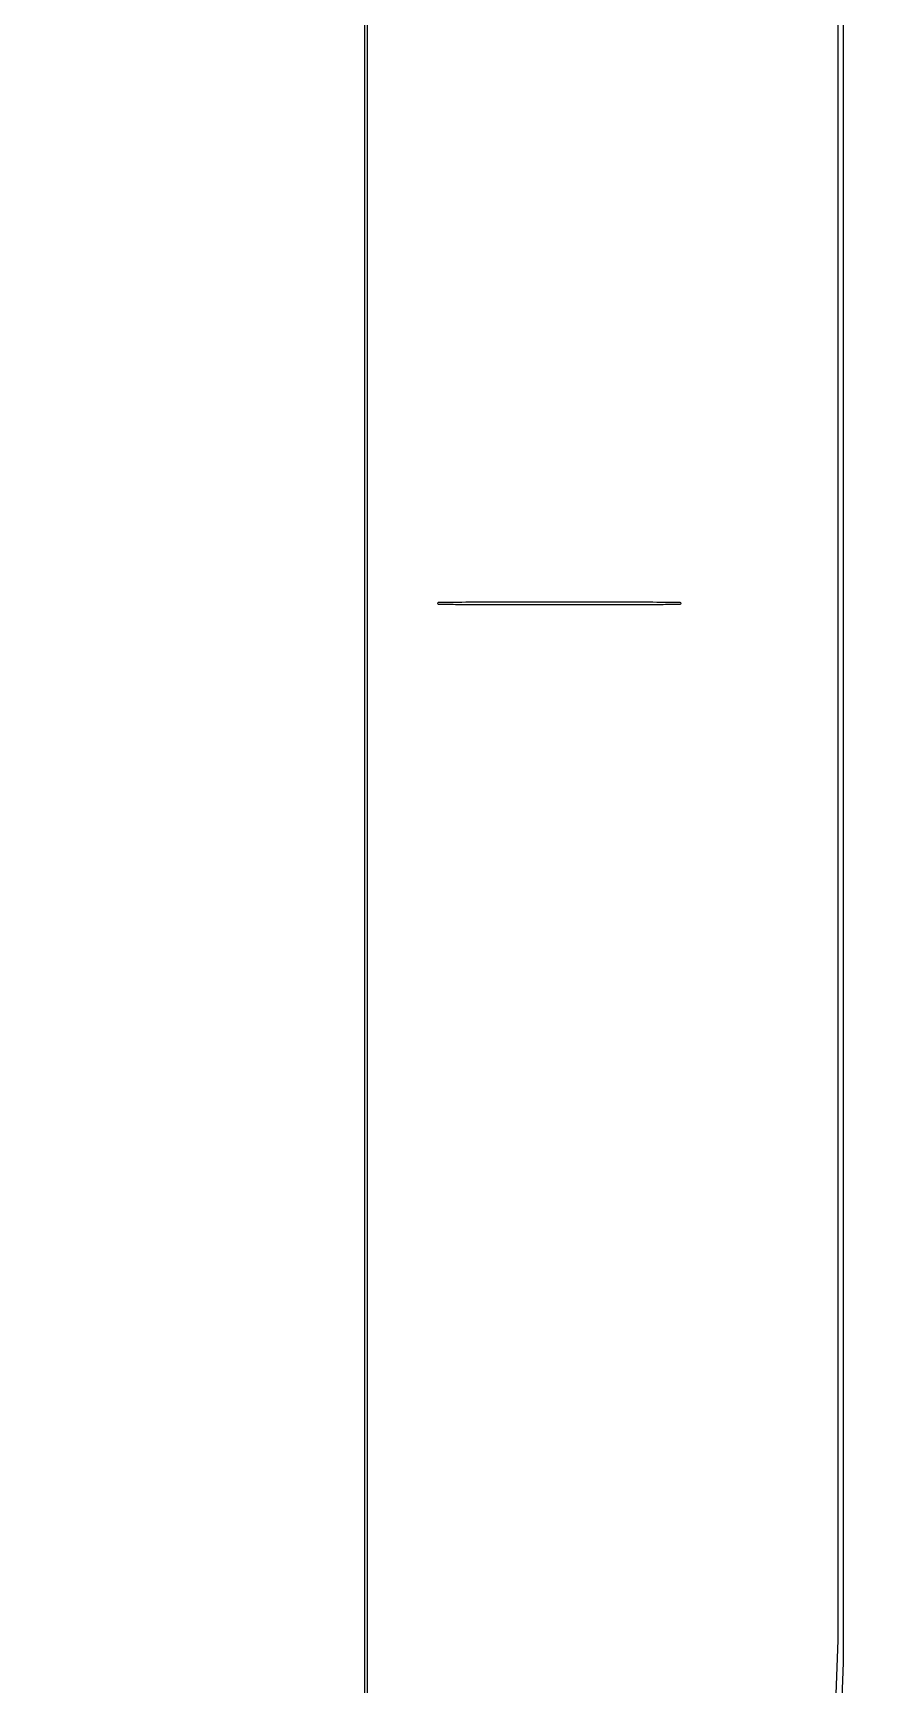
# Model space of a CAD drawing. Extents: x 56 to 1133, y 13 to 780.
# Drawn here: x 1045.1 to 1133.1, y 292.3 to 466.1 of the extents above; entities that cross this region are included whole.
import ezdxf

# ---------------------------------------------------------------- set-up
doc = ezdxf.new("R2010")
doc.units = 0
doc.header["$MEASUREMENT"] = 0

msp = doc.modelspace()

# ---------------------------------------------------------------- linework, layer by layer
for points in [[(1017.40694, 575.895877, -0.000001), (1070.584681, 576.252606, -0.000002), (1122.697079, 576.601864, -0.000762)], [(949.508039, 401.901185, -0.000001), (949.529232, 360.757398, -0.000095), (949.545571, 310.204162, -0.000033), (949.5504, 237.340307)], [(949.8888, 237.360368, -0.000033), (949.893629, 310.215336, -0.000095), (949.909968, 360.762414, -0.000001), (949.931161, 401.901185, -0.259795)], [(529.032925, 286.436984, -0.000002), (529.83462, 265.012438, -0.000004), (530.769888, 240.009811, -0.000003), (531.839084, 211.4154, 0.000001), (532.991169, 180.601107, 0.000001), (534.178651, 148.843697, 0.000001), (535.23949, 120.47627, 0.000003), (535.941746, 101.701946, 0.000115)], [(1130.14234, 577.288816, 0.000001), (1112.945079, 577.188951, 0.000111)], [(709.121796, 442.82444, 0.000019), (709.1172, 324.090018, -0.000009), (709.114218, 161.564965, -0.000147)], [(709.450724, 554.916273, 0.000002), (709.414274, 575.305401, 0.198447)], [(528.70788, 577.073614, 0.000003), (528.686579, 549.005158, 0.000159)], [(1130.319428, 549.297508, 0.000003), (1130.298148, 577.178284, 0.310328)], [(999.895262, 130.411957, -0.000016), (999.889323, 214.686923, -0.00001), (999.8874, 314.7966), (999.8874, 575.8722)], [(949.587434, 542.270097, 0.000039), (949.571505, 496.352385, -0.000069), (949.557295, 461.418893, -0.000198), (949.534419, 437.103757, -0.000003), (949.50785, 417.314747, -0.198562)], [(949.93135, 417.399347, -0.000003), (949.904781, 437.177782, -0.000198), (949.881905, 461.479932, -0.000069), (949.867695, 496.394685, 0.000039), (949.851766, 542.287802, 0.000362)], [(1123.689615, 116.367112, -0.000006), (1124.783934, 145.734891, -0.000006), (1126.038574, 179.384269, -0.000006), (1127.294472, 213.046277), (1130.3406, 294.666454), (1130.3406, 435.948782, 0.000028), (1130.336459, 510.110125, 0.000161)], [(1079.92314, 516.526191), (1079.928137, 294.725794), (1079.932958, 72.873757, -0.198918)]]:
    msp.add_lwpolyline(points, format="xyb")
for points in [[(1129.7484, 406.870031), (1129.7484, 297.003262), (1127.632571, 240.313781, 0.000007), (1126.67563, 214.6654, 0.000004), (1125.543243, 184.297481, 0.000004), (1124.41945, 154.147196, 0.000007), (1123.491127, 129.2265, -0.000028), (1122.710597, 108.296706, -0.000045), (1122.044446, 90.503626, -0.000005), (1121.448356, 74.624654, -0.003818), (1121.410737, 73.79235), (1121.355963, 72.756), (1100.806681, 72.756), (1080.2574, 72.756), (1080.2574, 294.7464), (1080.2574, 516.7368), (1105.0029, 516.7368), (1129.7484, 516.7368)], [(1087.6176, 406.1223, 0.41043), (1087.698377, 406.040471, 0.000759), (1089.7749, 406.016759, 0.002227), (1093.022885, 405.999072, 0.000248), (1100.4345, 405.9954, 0.000248), (1107.846115, 405.999072, 0.002227), (1111.0941, 406.016759, 0.000759), (1113.170623, 406.040471, 0.41043), (1113.2514, 406.1223, 0.41043), (1113.170623, 406.204129, 0.000759), (1111.0941, 406.227841, 0.002227), (1107.846115, 406.245528, 0.000248), (1100.4345, 406.2492, 0.000248), (1093.022885, 406.245528, 0.002227), (1089.7749, 406.227841, 0.000759), (1087.698377, 406.204129, 0.41043)]]:
    msp.add_lwpolyline(points, format="xyb", close=True)

doc.saveas('drawing.dxf')
